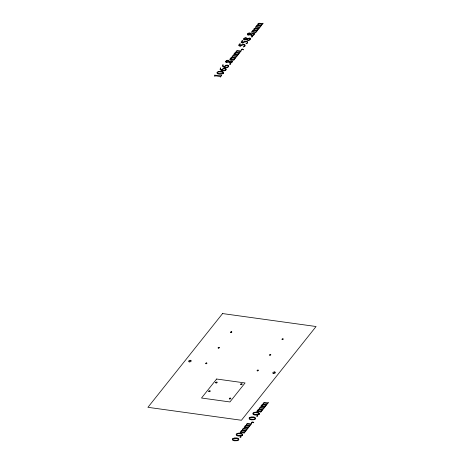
<?xml version="1.0" encoding="UTF-8"?>
<svg xmlns="http://www.w3.org/2000/svg" width="464" height="464" viewBox="0 0 464 464"><rect width="100%" height="100%" fill="white"/><g stroke="black" fill="none" stroke-linecap="round" stroke-linejoin="round"><path stroke-width="0.7" d="M189.927 361.091L190.547 360.313M206.289 363.358L206.596 362.97M218.73 347.733L219.037 347.345M231.171 332.108L231.478 331.719M257.711 370.481L258.025 370.086M270.152 354.856L270.466 354.461M282.593 339.23L282.907 338.842M274.073 372.743L274.7 371.96M240.775 384.093L241.477 384.192M215.76 382.4L216.456 382.498M208.817 391.117L209.519 391.216M229.378 398.408L230.08 398.506M221.815 69.675L221.815 70.047L220.499 69.09L220.464 67.802L220.058 69.681L222.175 70.94L224.57 70.772L226.125 69.884L226.2 68.846L224.959 68.266L223.236 68.399L221.815 69.675M224.344 66.503L224.338 66.868L223.027 65.911L222.987 64.629L222.587 66.509L224.704 67.761L227.099 67.599L228.653 66.712L228.729 65.668L227.488 65.093L225.765 65.227L224.344 66.503M240.358 44.057L239.32 45.455L239.923 45.832L241.848 44.55L243.82 44.324L245.143 45.049L244.847 46.377L243.414 46.992L244.795 45.953L244.818 45.263L243.873 44.834L241.466 45.455L240.311 46.417L238.537 45.397L239.592 43.738L240.358 44.057M242.887 40.884L241.848 42.282L242.446 42.653L244.377 41.377L246.349 41.145L247.672 41.87L247.376 43.204L245.943 43.819L247.324 42.775L247.347 42.091L246.401 41.661L243.989 42.276L242.84 43.239L241.065 42.218L242.115 40.559L242.887 40.884M214.739 75.156L214.704 76.415L215.592 75.818L220.342 76.601C219.368 78.544 222.83 73.991 221.009 75.823L214.739 75.156M222.279 69.49L222.198 70.186L222.958 70.395L224.611 70.389L225.875 69.803L225.835 69.206L224.866 68.887L223.665 68.863L222.279 69.49M224.808 66.317L224.727 67.013L225.487 67.222L227.14 67.21L228.404 66.63L228.358 66.027L227.395 65.708L226.194 65.691L224.808 66.317M230.741 63.887L230.341 64.392L229.599 64.287L229.993 63.788L230.741 63.887M252.509 36.552L252.109 37.05L251.366 36.946L251.766 36.447L252.509 36.552M241.071 436.827L240.677 437.326L239.934 437.221L240.329 436.723L241.071 436.827M257.787 415.837L257.387 416.336L256.644 416.231L257.044 415.732L257.787 415.837M241.292 49.358L241.524 49.816L242.597 49.254L243.443 49.886L242.562 48.969L241.292 49.358M251.627 422.292L251.853 422.75L252.932 422.188L253.779 422.82L252.892 421.909L251.627 422.292M226.084 61.242L225.974 61.753L226.484 62.025L228.624 61.445L227.72 60.656L226.084 61.242M244.058 38.669L243.954 39.173L244.458 39.452L246.604 38.866L245.7 38.083L244.058 38.669M247.851 33.901L247.747 34.411L248.252 34.69L250.398 34.104L249.493 33.321L247.851 33.901M234.958 58.191C234.477 59.723 237.145 56.051 235.497 57.513L232.481 57.194L232.452 56.434L233.195 56.04L236.35 56.498C235.793 57.965 238.438 54.416 236.918 55.808L233.305 55.523L232.168 56.103L232.168 57.217L230.834 57.78L230.782 58.87C229.813 58.035 229.471 60.598 230.312 59.427L233.647 59.96C233.067 61.329 235.718 57.82 234.21 59.23L231.124 58.893L230.973 58.51L231.913 57.745L234.958 58.191M238.89 53.25C238.409 54.787 241.077 51.11 239.43 52.577L236.414 52.258L236.385 51.498L237.127 51.098L240.282 51.556C239.726 53.029 242.37 49.48 240.851 50.872L237.237 50.582L236.101 51.168L236.106 52.281L234.767 52.844L234.714 53.934C233.711 53.047 233.415 55.674 234.245 54.491L237.58 55.019C237 56.393 239.65 52.884 238.142 54.288L235.057 53.952L234.906 53.575L235.845 52.809L238.89 53.25M256.725 30.85C256.25 32.387 258.912 28.71 257.271 30.177L254.255 29.858L254.226 29.099L254.962 28.698L258.117 29.157C257.566 30.63 260.211 27.074 258.686 28.466L255.072 28.182L253.936 28.768L253.941 29.882L252.602 30.438L252.555 31.535C251.546 30.647 251.256 33.269 252.085 32.086L255.42 32.619C254.84 33.994 257.491 30.485 255.983 31.888L252.892 31.552L252.741 31.175L253.686 30.409L256.725 30.85M260.658 25.909C260.182 27.446 262.844 23.774 261.203 25.236L258.187 24.917L258.158 24.157L258.895 23.763L262.05 24.221C261.499 25.688 264.144 22.139 262.618 23.531L259.005 23.246L257.868 23.826L257.874 24.94L256.534 25.503L256.488 26.593C255.478 25.706 255.188 28.333 256.018 27.15L259.353 27.683C258.773 29.052 261.423 25.543 259.915 26.947L256.824 26.61L256.679 26.233L257.619 25.468L260.658 25.909M245.288 431.126C244.812 432.663 247.48 428.985 245.833 430.453L242.817 430.134L242.788 429.374L243.525 428.974L246.686 429.432C246.129 430.905 248.774 427.356 247.248 428.748L243.641 428.458L242.498 429.043L242.504 430.157L241.164 430.72L241.118 431.81C240.114 430.923 239.818 433.55 240.648 432.367L243.983 432.895C243.403 434.269 246.053 430.76 244.545 432.164L241.454 431.827L241.309 431.45L242.249 430.685L245.288 431.126M249.226 426.19C248.745 427.721 251.413 424.05 249.765 425.511L246.749 425.192L246.72 424.432L247.463 424.038L250.618 424.496C250.061 425.964 252.706 422.414 251.186 423.806L247.573 423.522L246.43 424.102L246.436 425.215L245.102 425.778L245.05 426.868C244.081 426.033 243.739 428.597 244.58 427.425L247.915 427.959C247.335 429.328 249.986 425.819 248.478 427.228L245.392 426.886L245.241 426.509L246.181 425.743L249.226 426.19M262.003 410.135C261.528 411.672 264.19 407.995 262.549 409.463L259.533 409.144L259.504 408.384L260.24 407.984L263.395 408.448C262.844 409.915 265.489 406.365 263.964 407.757L260.35 407.473L259.214 408.053L259.219 409.167L257.88 409.729L257.833 410.82C256.865 409.985 256.522 412.542 257.363 411.377L260.698 411.904C260.118 413.279 262.769 409.77 261.261 411.174L258.17 410.837L258.019 410.46L258.964 409.695L262.003 410.135M265.936 405.2C265.46 406.731 268.122 403.059 266.481 404.521L263.465 404.202L263.436 403.442L264.173 403.048L267.334 403.506C266.777 404.973 269.422 401.424 267.896 402.816L264.283 402.532L263.146 403.112L263.152 404.225L261.812 404.788L261.766 405.878C260.756 404.991 260.466 407.618 261.296 406.435L264.631 406.969C264.051 408.337 266.701 404.828 265.193 406.238L262.102 405.901L261.957 405.519L262.897 404.753L265.936 405.2M232.273 61.393L231.321 62.478L230.132 62.559L229.117 61.851L230.701 61.19L232.273 61.393M250.247 38.819L249.296 39.904L248.112 39.979L247.097 39.278L248.681 38.611L250.247 38.819M254.04 34.052L253.089 35.142L251.906 35.218L250.891 34.516L252.474 33.849L254.04 34.052M232.638 61.08L232.371 62.043L231.263 62.849L229.871 63.058L229.03 62.663L228.787 61.996L226.391 62.536L225.62 62.054L225.898 61.115L226.931 60.378L228.102 60.21L228.839 60.645L228.955 61.289L231.78 60.587L232.638 61.08M250.612 38.5L250.351 39.463L249.243 40.275L247.846 40.478L247.01 40.084L246.761 39.417L244.366 39.962L243.6 39.481L243.873 38.535L244.911 37.799L246.082 37.636L246.819 38.071L246.935 38.709L249.76 38.007L250.612 38.5M254.405 33.739L254.144 34.701L253.031 35.513L251.639 35.716L250.798 35.322L250.554 34.655L248.159 35.2L247.393 34.713L247.666 33.773L248.704 33.037L249.876 32.874L250.606 33.309L250.728 33.947L253.553 33.246L254.405 33.739M222.575 313.571L147.923 407.317L241.425 420.262L316.077 326.517L222.575 313.571M216.636 379.018L201.504 398.019L229.929 401.952L245.062 382.957L216.636 379.018M223.445 73.237L221.815 74.124L219.072 74.211L217.233 73.648L216.995 72.309L218.996 71.357L221.322 71.334L222.911 71.769L223.445 73.237M259.341 414.068L257.711 414.961L254.968 415.048L253.135 414.48L252.892 413.146L254.893 412.194L257.218 412.171L258.808 412.6L259.341 414.068M255.548 418.835L253.918 419.723L251.175 419.81L249.342 419.241L249.098 417.907L251.099 416.956L253.425 416.933L255.014 417.362L255.548 418.835M242.626 435.058L240.996 435.951L238.252 436.038L236.42 435.47L236.176 434.136L238.177 433.185L240.503 433.161L242.092 433.591L242.626 435.058M238.832 439.82L237.203 440.713L234.459 440.8L232.626 440.232L232.389 438.898L234.384 437.946L236.715 437.923L238.299 438.352L238.832 439.82M223.213 73.161L221.444 73.741L219.675 73.614L217.947 73.26L217.233 72.361L219.06 71.816L220.939 71.961L222.964 72.43L223.213 73.161M259.109 413.998L257.34 414.578L255.571 414.451L253.843 414.097L253.129 413.198L254.956 412.653L256.836 412.798L258.86 413.267L259.109 413.998M255.316 418.76L253.547 419.34L251.778 419.212L250.05 418.859L249.336 417.96L251.163 417.414L253.042 417.559L255.072 418.029L255.316 418.76M242.399 434.988L240.625 435.568L238.856 435.441L237.133 435.087L236.414 434.188L238.241 433.643L240.12 433.788L242.15 434.258L242.399 434.988M238.606 439.75L236.831 440.33L235.068 440.203L233.34 439.849L232.626 438.95L234.448 438.405L236.333 438.55L238.357 439.019L238.606 439.75M282.286 339.619A0.679 0.377 -14 0 0 283.255 339.103A0.679 0.377 -14 0 0 282.245 338.964A0.679 0.377 -14 0 0 282.286 339.619M269.845 355.244A0.679 0.377 -14 0 0 270.814 354.728A0.679 0.377 -14 0 0 269.804 354.589A0.679 0.377 -14 0 0 269.845 355.244M257.404 370.869A0.679 0.377 -14 0 0 258.373 370.353A0.679 0.377 -14 0 0 257.363 370.214A0.679 0.377 -14 0 0 257.404 370.869M230.857 332.502A0.679 0.377 -14 0 0 231.832 331.986A0.679 0.377 -14 0 0 230.817 331.847A0.679 0.377 -14 0 0 230.857 332.502M218.416 348.128A0.679 0.377 -14 0 0 219.391 347.611A0.679 0.377 -14 0 0 218.376 347.466A0.679 0.377 -14 0 0 218.416 348.128M205.975 363.747A0.679 0.377 -14 0 0 206.95 363.231A0.679 0.377 -14 0 0 205.935 363.092A0.679 0.377 -14 0 0 205.975 363.747M273.453 373.526A1.351 0.748 -14 0 0 275.401 372.493A1.351 0.748 -14 0 0 273.377 372.215A1.351 0.748 -14 0 0 273.453 373.526M189.3 361.874A1.351 0.748 -14 0 0 191.249 360.841A1.351 0.748 -14 0 0 189.225 360.563A1.351 0.748 -14 0 0 189.3 361.874M229.709 398.97A0.812 0.452 -14 0 0 230.875 398.356A0.812 0.452 -14 0 0 229.663 398.187A0.812 0.452 -14 0 0 229.709 398.97M209.142 391.686A0.812 0.452 -14 0 0 210.308 391.065A0.812 0.452 -14 0 0 209.096 390.897A0.812 0.452 -14 0 0 209.142 391.686M216.085 382.968A0.812 0.452 -14 0 0 217.251 382.348A0.812 0.452 -14 0 0 216.038 382.179A0.812 0.452 -14 0 0 216.085 382.968M241.106 384.662A0.812 0.452 -14 0 0 242.272 384.041A0.812 0.452 -14 0 0 241.054 383.873A0.812 0.452 -14 0 0 241.106 384.662"/></g></svg>
